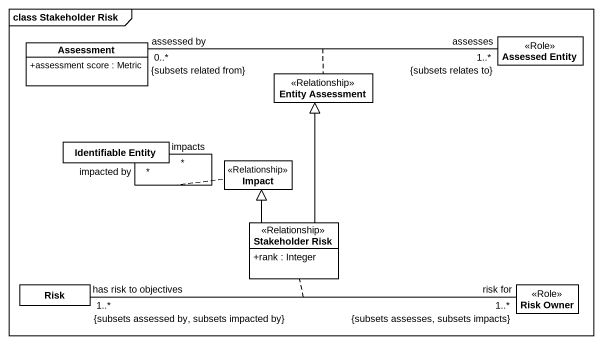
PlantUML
@startuml
mainframe class Stakeholder Risk
hide circle
hide empty members
skinparam classAttributeIconSize 0
class Assessment {
  +assessment score : Metric
}
class "Assessed Entity" as Assessed_Entity <<Role>>
class "Entity Assessment" as Entity_Assessment <<Relationship>>
class "Identifiable Entity" as Identifiable_Entity
class Impact <<Relationship>>
class "Stakeholder Risk" as Stakeholder_Risk <<Relationship>> {
  +rank : Integer
}
class Risk
class "Risk Owner" as Risk_Owner <<Role>>
Assessment "assessed by\n0..*\n{subsets related from}" -right- "assesses\n1..*\n{subsets relates to}" Assessed_Entity
(Assessment, Assessed_Entity) .. Entity_Assessment
Identifiable_Entity "impacted by\n*" -- "impacts\n*" Identifiable_Entity
(Identifiable_Entity, Identifiable_Entity) .. Impact
Stakeholder_Risk -up-|> Entity_Assessment
Stakeholder_Risk -up-|> Impact
Risk "has risk to objectives\n1..*\n{subsets assessed by, subsets impacted by}" -right- "risk for\n1..*\n{subsets assesses, subsets impacts}" Risk_Owner
(Risk, Risk_Owner) .. Stakeholder_Risk
@enduml
